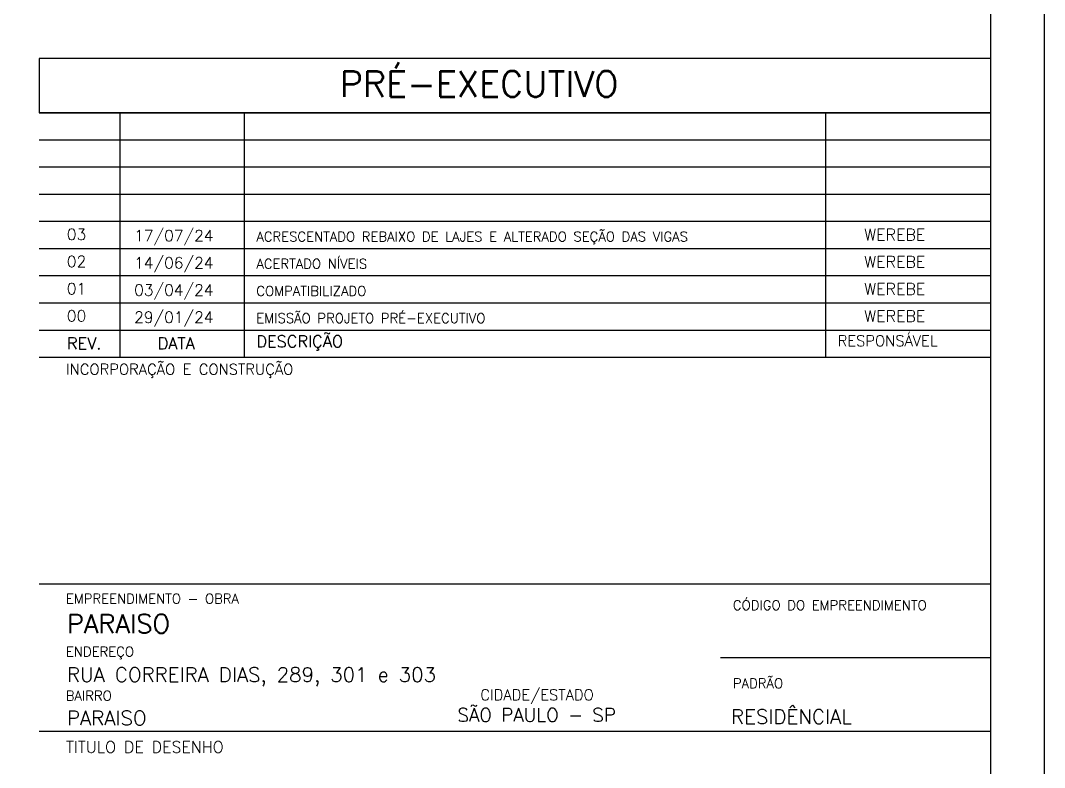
# Model space of a CAD drawing. Extents: x 515 to 6699, y 737 to 3707.
# Drawn here: x 5747 to 6699, y 1412 to 2107 of the extents above; entities that cross this region are included whole.
import ezdxf

# ---------------------------------------------------------------- set-up
doc = ezdxf.new("R2010")
doc.units = 0
doc.header["$MEASUREMENT"] = 0
for name, color, linetype in [('1', 1, 'CONTINUOUS'), ('3', 3, 'CONTINUOUS'), ('4', 4, 'CONTINUOUS'), ('6', 6, 'CONTINUOUS'), ('9', 9, 'CONTINUOUS')]:
    doc.layers.add(name, color=color, linetype=linetype)
doc.styles.get("Standard").update_dxf_attribs({"font": 'ROMANS.SHX'})

msp = doc.modelspace()

# ---------------------------------------------------------------- linework, layer by layer
at = {"layer": '1', "linetype": 'Continuous'}
for p, q in [((6648.600654, 1793.418245), (5764.368797, 1793.418245)), ((6648.600654, 1582.903892), (5764.368797, 1582.903892)), ((6648.600654, 1514.34272), (6397.572304, 1514.34272)), ((6648.600654, 1445.781548), (5764.368797, 1445.781548))]:
    msp.add_line(p, q, dxfattribs=at)
msp.add_lwpolyline([(514.61858, 736.941975), (6698.852905, 736.941975), (6698.852905, 3706.941975), (514.61858, 3706.941975), (514.61858, 736.941975)], dxfattribs=at)
at = {"layer": '6', "linetype": 'Continuous'}
for points in [[(664.621047, 786.94355), (6648.857311, 786.94355), (6648.857311, 3656.942475), (664.621047, 3656.942475), (664.621047, 786.94355)], [(5764.368797, 2020.792151), (6648.857311, 2020.792151), (6648.857311, 2071.319686), (5764.368797, 2071.319686), (5764.368797, 2020.792151)]]:
    msp.add_lwpolyline(points, dxfattribs=at)
at = {"layer": '9', "linetype": 'Continuous'}
for p, q in [((6648.857311, 2071.319686), (5764.368797, 2071.319686)), ((6648.857311, 2020.792151), (5764.368797, 2020.792151)), ((5839.402186, 2020.792151), (5839.402186, 1793.418245)), ((5955.338766, 1793.418245), (5955.338766, 2020.792151)), ((6495.612475, 1793.418245), (6495.612475, 2020.792151)), ((6648.600654, 1995.528384), (5764.368797, 1995.528384)), ((6648.600654, 1970.264616), (5764.368797, 1970.264616)), ((6648.600654, 1945.000849), (5764.368797, 1945.000849)), ((6648.600654, 1919.737082), (5764.368797, 1919.737082)), ((6648.600654, 1894.473314), (5764.368797, 1894.473314)), ((6648.600654, 1869.209547), (5764.368797, 1869.209547)), ((6648.600654, 1843.945779), (5764.368797, 1843.945779)), ((6648.600654, 1818.682012), (5764.368797, 1818.682012))]:
    msp.add_line(p, q, dxfattribs=at)

# ---------------------------------------------------------------- texts
at = {"layer": '3', "linetype": 'Continuous'}
for s, height, p in [('03', 10.5, (5790.255601, 1902.681974)), ('17/07/24', 10.5, (5852.768866, 1901.4264)), ('WEREBE', 10.749893, (6531.391885, 1902.247021)), ('ACRESCENTADO REBAIXO DE LAJES E ALTERADO SEÇÃO DAS VIGAS', 9, (5966.326738, 1901.31309)), ('02', 10.5, (5790.255601, 1877.418206)), ('14/06/24', 10.5, (5852.768866, 1876.162632)), ('ACERTADO NÍVEIS', 9, (5966.326738, 1876.049322)), ('WEREBE', 10.749893, (6531.391885, 1876.983253)), ('01', 10.5, (5790.255601, 1852.154439)), ('03/04/24', 10.5, (5852.768866, 1850.898865)), ('COMPATIBILIZADO', 9, (5966.326738, 1850.785555)), ('WEREBE', 10.749893, (6531.391885, 1851.719486)), ('00', 10.499895, (5790.255601, 1826.890672)), ('29/01/24', 10.5, (5852.768866, 1825.635097)), ('EMISSÃO PROJETO PRÉ-EXECUTIVO', 9, (5966.326738, 1825.521787)), ('WEREBE', 10.749893, (6531.391885, 1826.455719)), ('REV.', 10.99989, (5790.255601, 1801.126909)), ('DATA', 10.99989, (5874.585258, 1801.126909)), ('DESCRIÇÃO', 10.99989, (5966.326738, 1802.958634)), ('RESPONSÁVEL', 9.9999, (6506.600446, 1803.958624)), ('INCORPORAÇÃO E CONSTRUÇÃO', 9.9999, (5789.405974, 1777.539328)), ('EMPREENDIMENTO - OBRA', 8.99991, (5789.405974, 1564.799841)), ('CÓDIGO DO EMPREENDIMENTO', 8.99991, (6409.223081, 1558.75349)), ('ENDEREÇO', 8.99991, (5789.405974, 1515.637894)), ('PADRÃO', 8.99991, (6409.223081, 1486.128218)), ('CIDADE/ESTADO', 9.9999, (6174.493698, 1474.933)), ('BAIRRO', 8.99991, (5789.18262, 1474.620944)), ('TITULO DE DESENHO', 10.749893, (5789.405974, 1426.074664))]:
    msp.add_text(s, height=height, dxfattribs=at).set_placement(p)
at = {"layer": '4', "linetype": 'Continuous'}
for s, height, p in [('RUA CORREIRA DIAS, 289, 301 e 303', 13.5, (5790.255601, 1491.949858)), ('SÃO PAULO - SP', 12.499875, (6153.169236, 1455.011397)), ('RESIDÊNCIAL', 13.5, (6407.500943, 1452.945034)), ('PARAISO', 13.5, (5790.255601, 1451.598788))]:
    msp.add_text(s, height=height, dxfattribs=at).set_placement(p)
at = {"layer": '6', "linetype": 'Continuous'}
for s, height, p in [('PRÉ-EXECUTIVO', 24, (6043.702191, 2035.70831)), ('PARAISO', 17.5, (5790.255601, 1537.240236))]:
    msp.add_text(s, height=height, dxfattribs=at).set_placement(p)

doc.saveas('drawing.dxf')
